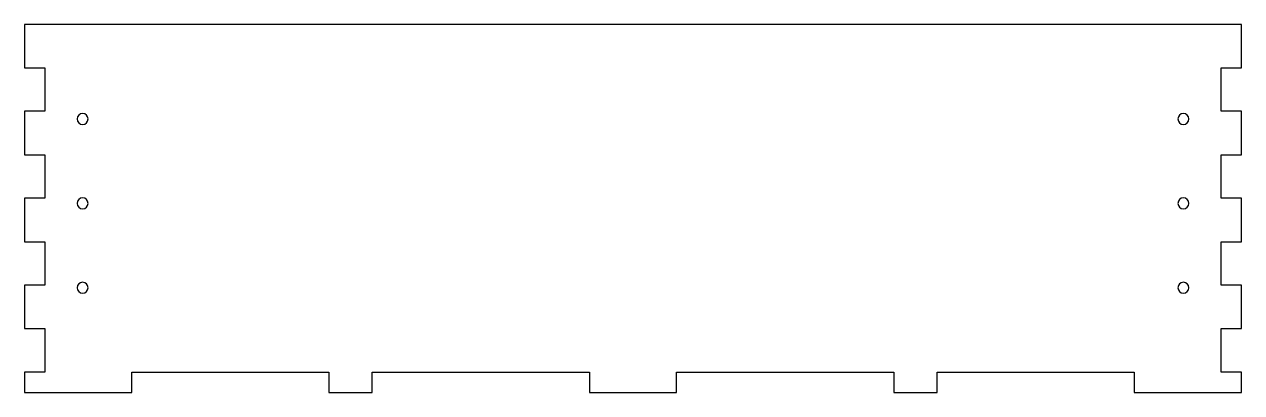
# Model space of a CAD drawing. Header units: millimetres. Extents: x -356 to 0, y 0 to 108.
import ezdxf

# ---------------------------------------------------------------- set-up
doc = ezdxf.new("R2010")
doc.units = ezdxf.units.MM
doc.layers.get('0').update_dxf_attribs({"linetype": 'CONTINUOUS'})

msp = doc.modelspace()

# ---------------------------------------------------------------- linework, layer by layer
for p, q in [((0, 107.6, 0), (-355.6, 107.6, 0)), ((-355.6, 107.6, 0), (-355.6, 94.9, 0)), ((0, 94.9, 0), (0, 107.6, 0)), ((-355.6, 94.9, 0), (-349.6, 94.9, 0)), ((-349.6, 94.9, 0), (-349.6, 82.2, 0)), ((-6, 82.2, 0), (-6, 94.9, 0)), ((-6, 94.9, 0), (0, 94.9, 0)), ((-349.6, 82.2, 0), (-355.6, 82.2, 0)), ((-355.6, 82.2, 0), (-355.6, 69.5, 0)), ((0, 82.2, 0), (-6, 82.2, 0)), ((0, 69.5, 0), (0, 82.2, 0)), ((-355.6, 69.5, 0), (-349.6, 69.5, 0)), ((-349.6, 69.5, 0), (-349.6, 56.8, 0)), ((-6, 56.8, 0), (-6, 69.5, 0)), ((-6, 69.5, 0), (0, 69.5, 0)), ((-349.6, 56.8, 0), (-355.6, 56.8, 0)), ((-355.6, 56.8, 0), (-355.6, 44.1, 0)), ((0, 56.8, 0), (-6, 56.8, 0)), ((0, 44.1, 0), (0, 56.8, 0)), ((-355.6, 44.1, 0), (-349.6, 44.1, 0)), ((-349.6, 44.1, 0), (-349.6, 31.4, 0)), ((-6, 31.4, 0), (-6, 44.1, 0)), ((-6, 44.1, 0), (0, 44.1, 0)), ((-349.6, 31.4, 0), (-355.6, 31.4, 0)), ((-355.6, 31.4, 0), (-355.6, 18.7, 0)), ((0, 31.4, 0), (-6, 31.4, 0)), ((0, 18.7, 0), (0, 31.4, 0)), ((-355.6, 18.7, 0), (-349.6, 18.7, 0)), ((-349.6, 18.7, 0), (-349.6, 6, 0)), ((-6, 6, 0), (-6, 18.7, 0)), ((-6, 18.7, 0), (0, 18.7, 0)), ((-349.6, 6, 0), (-355.6, 6, 0)), ((-355.6, 6, 0), (-355.6, 0, 0)), ((-324.2, 0, 0), (-324.2, 6, 0)), ((-324.2, 6, 0), (-266.7, 6, 0)), ((-266.7, 6, 0), (-266.7, 0, 0)), ((-254, 0, 0), (-254, 6, 0)), ((-254, 6, 0), (-190.5, 6, 0)), ((-190.5, 6, 0), (-190.5, 0, 0)), ((-165.1, 0, 0), (-165.1, 6, 0)), ((-165.1, 6, 0), (-101.6, 6, 0)), ((-101.6, 6, 0), (-101.6, 0, 0)), ((-88.9, 0, 0), (-88.9, 6, 0)), ((-88.9, 6, 0), (-31.4, 6, 0)), ((-31.4, 6, 0), (-31.4, 0, 0)), ((0, 6, 0), (-6, 6, 0)), ((0, 0), (0, 6, 0)), ((-355.6, 0, 0), (-324.2, 0, 0)), ((-266.7, 0, 0), (-254, 0, 0)), ((-190.5, 0, 0), (-165.1, 0, 0)), ((-101.6, 0, 0), (-88.9, 0, 0)), ((-31.4, 0, 0), (0, 0))]:
    msp.add_line(p, q)
at = {"extrusion": (0, 0, -1)}
for centre in [(338.6, 79.95, 0), (17, 79.95, 0), (338.6, 55.3, 0), (17, 55.3, 0), (338.6, 30.65, 0), (17, 30.65, 0)]:
    msp.add_circle(centre, 1.6, dxfattribs=at)

doc.saveas('drawing.dxf')
